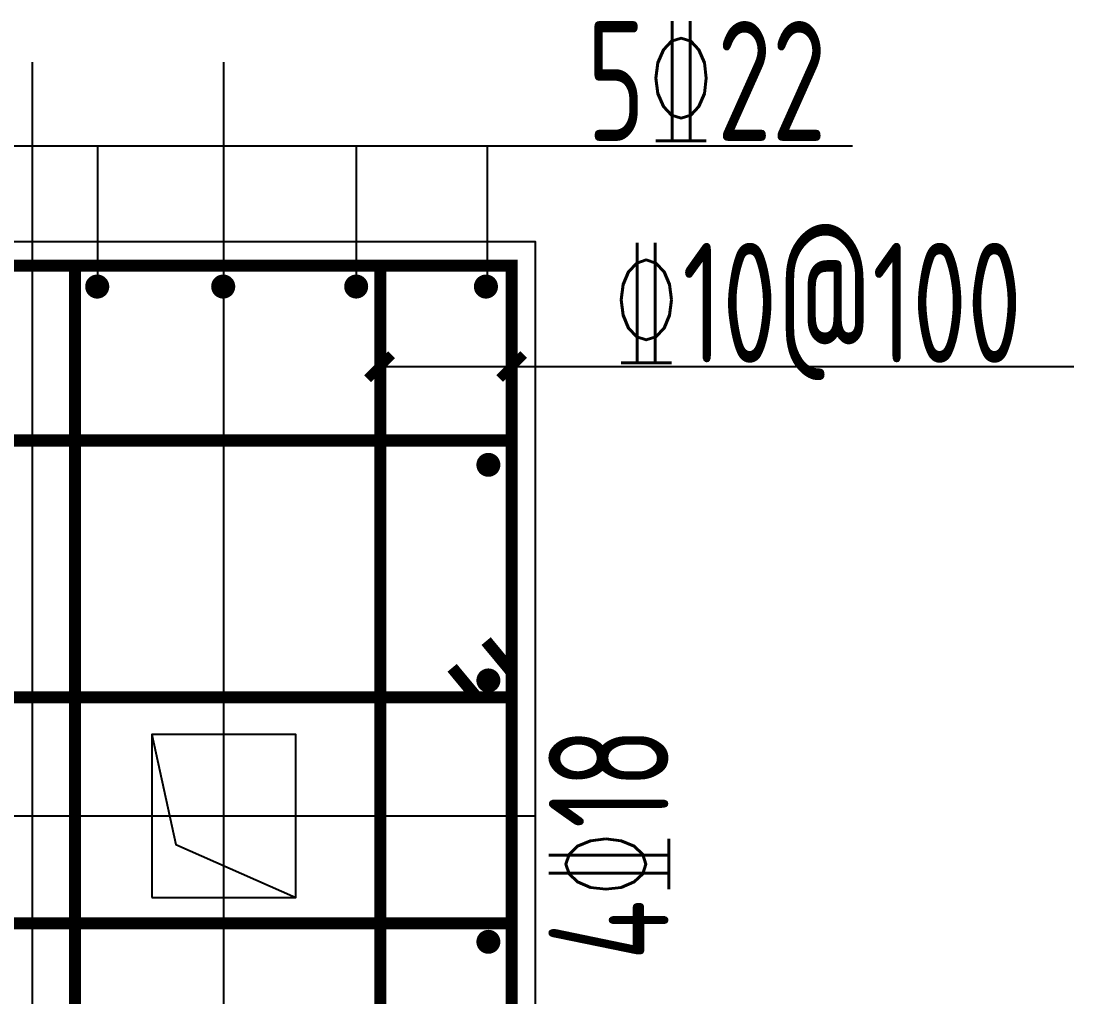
# Model space of a CAD drawing. Extents: x 19118 to 566552, y -1188739 to 92943.
# Drawn here: x 548734 to 555349, y -128767 to -122635 of the extents above; entities that cross this region are included whole.
import ezdxf
from ezdxf.enums import TextEntityAlignment as Align

# ---------------------------------------------------------------- set-up
doc = ezdxf.new("R2010")
doc.units = 0
doc.header["$LTSCALE"] = 1000
doc.header["$MEASUREMENT"] = 0
doc.linetypes.add('DOTE', pattern=[2.42, 2, -0.2, 0.02, -0.2])
doc.layers.get('0').update_dxf_attribs({"linetype": 'CONTINUOUS'})
for name, color, linetype in [('AXIS', 3, 'CONTINUOUS'), ('DOTE', 9, 'DOTE'), ('PUB_DIM', 3, 'CONTINUOUS'), ('PUB_TEXT', 7, 'CONTINUOUS'), ('REIN', 1, 'CONTINUOUS'), ('S_BEAMDIMMASS', 2, 'CONTINUOUS'), ('柱', 2, 'CONTINUOUS')]:
    doc.layers.add(name, color=color, linetype=linetype)
doc.styles.add('TSSD_Rein', font='atssdeng.shx', dxfattribs={"width": 0.7, "bigfont": 'atssdchn.shx'})

# ---------------------------------------------------------------- blocks, each defined once
blk = doc.blocks.new('_ArchTick')
at = {"color": 0, "linetype": 'ByBlock', "const_width": 0.4}
blk.add_lwpolyline([(-0.5, -0.5), (0.5, 0.5)], dxfattribs=at)
blk = doc.blocks.new('新块DFGDFGFD')
at = {"layer": 'AXIS'}
for p, q in [((585940.5, -33126.4), (586952.6, -33126.4)), ((586162.4, -33273.6), (586162.4, -33126.4)), ((586294.3, -33273.6), (586294.3, -33126.4)), ((586433.2, -33273.6), (586433.2, -33126.4)), ((586570.2, -33273.6), (586570.2, -33126.4)), ((586457.5, -33357.5), (587184.4, -33357.5))]:
    blk.add_line(p, q, dxfattribs=at)
at = {"layer": 'DOTE', "color": 251, "linetype": 'DOTE'}
for p, q in [((586093.9, -34575.7), (586093.9, -33038.8)), ((586294.3, -34575.7), (586294.3, -33038.8)), ((585892.7, -33828.1), (586620.7, -33828.1))]:
    blk.add_line(p, q, dxfattribs=at)
at = {"layer": 'PUB_TEXT'}
blk.add_lwpolyline([(586219, -33913.4), (586369.6, -33913.4), (586369.6, -33742.7), (586219, -33742.7)], close=True, dxfattribs=at)
blk.add_lwpolyline([(586219, -33742.7), (586244, -33858.1), (586369.6, -33913.4)], dxfattribs=at)
at = {"layer": 'REIN', "const_width": 12.6}
for points in [[(585917.8, -34406.3), (586595.6, -34406.3), (586595.6, -33251.9), (585917.8, -33251.9)], [(586138.4, -34406.3), (586458, -34406.3), (586458, -33251.9), (586138.4, -33251.9)], [(585917.8, -33703.9), (586595.6, -33703.9), (586595.6, -33434.9), (585917.8, -33434.9)], [(585917.8, -34224.3), (586595.6, -34224.3), (586595.6, -33940.4), (585917.8, -33940.4)]]:
    blk.add_lwpolyline(points, close=True, dxfattribs=at)
for points in [[(586168, -33273.7, 1), (586155.4, -33273.7, 1)], [(586299.9, -33273.7, 1), (586287.3, -33273.7, 1)], [(586439.1, -33273.7, 1), (586426.6, -33273.7, 1)], [(586575, -33273.7, 1), (586562.4, -33273.7, 1)], [(586565, -33460.4, 1), (586577.5, -33460.4, 1)], [(586565, -33460.4, 1), (586577.5, -33460.4, 1)], [(586565, -33686.2, 1), (586577.5, -33686.2, 1)], [(586565, -33959.9, 1), (586577.5, -33959.9, 1)]]:
    blk.add_lwpolyline(points, format="xyb", close=True, dxfattribs=at)
for points in [[(586596, -33677.7), (586568.9, -33645)], [(586560.5, -33705.7), (586533.3, -33673)]]:
    blk.add_lwpolyline(points, dxfattribs=at)
at = {"layer": '柱'}
blk.add_lwpolyline([(585892.7, -34431.4), (586620.7, -34431.4), (586620.7, -33226.8), (585892.7, -33226.8)], close=True, dxfattribs=at)
at = {"layer": 'PUB_DIM', "xscale": 25.10010050201163, "yscale": 25.10010050198616, "zscale": 25.10010050200199, "rotation": 180}
for p in [(586457.4, -33357.6), (586595.6, -33357.5)]:
    blk.add_blockref('_ArchTick', p, dxfattribs=at)
at = {"layer": 'S_BEAMDIMMASS', "style": 'TSSD_Rein', "width": 0.7}
for s, height, p in [('5%%13222', 125.5, (586799.8, -33058.4)), ('%%13210@100', 125.501, (586914.4, -33289.9))]:
    blk.add_text(s, height=height, dxfattribs=at).set_placement(p, align=Align.MIDDLE)
blk.add_text('4%%13218', height=125.5, rotation=90, dxfattribs=at).set_placement((586697.1, -33857.4), align=Align.MIDDLE)

msp = doc.modelspace()

# ---------------------------------------------------------------- block references
at = {"xscale": 6, "yscale": 6, "zscale": 6}
msp.add_blockref('新块DFGDFGFD', (-2967757.51, 75338.87), dxfattribs=at)

doc.saveas('drawing.dxf')
